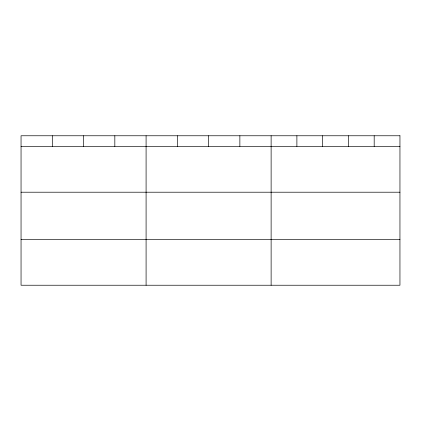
<?xml version="1.0" encoding="UTF-8"?>
<svg xmlns="http://www.w3.org/2000/svg" width="421" height="421" viewBox="0 0 421 421"><rect width="100%" height="100%" fill="white"/><g stroke="black" fill="none" stroke-linecap="round" stroke-linejoin="round"><path stroke-width="0.63" d="M21.05 146.392L399.95 146.392M21.05 192.208L399.95 192.208M21.05 239.417L399.95 239.417M374.185 135.767L374.185 146.392M348.42 135.767L348.42 146.392M322.654 135.767L322.654 146.392M296.889 135.767L296.889 146.392M271.124 135.767L271.124 285.233M239.865 135.767L239.865 146.392M208.605 135.767L208.605 146.392M177.346 135.767L177.346 146.392M146.087 135.767L146.087 285.233M114.828 135.767L114.828 146.392M83.569 135.767L83.569 146.392M52.309 135.767L52.309 146.392M399.95 135.767L21.05 135.767L21.05 285.233L399.95 285.233L399.95 135.767"/></g></svg>
